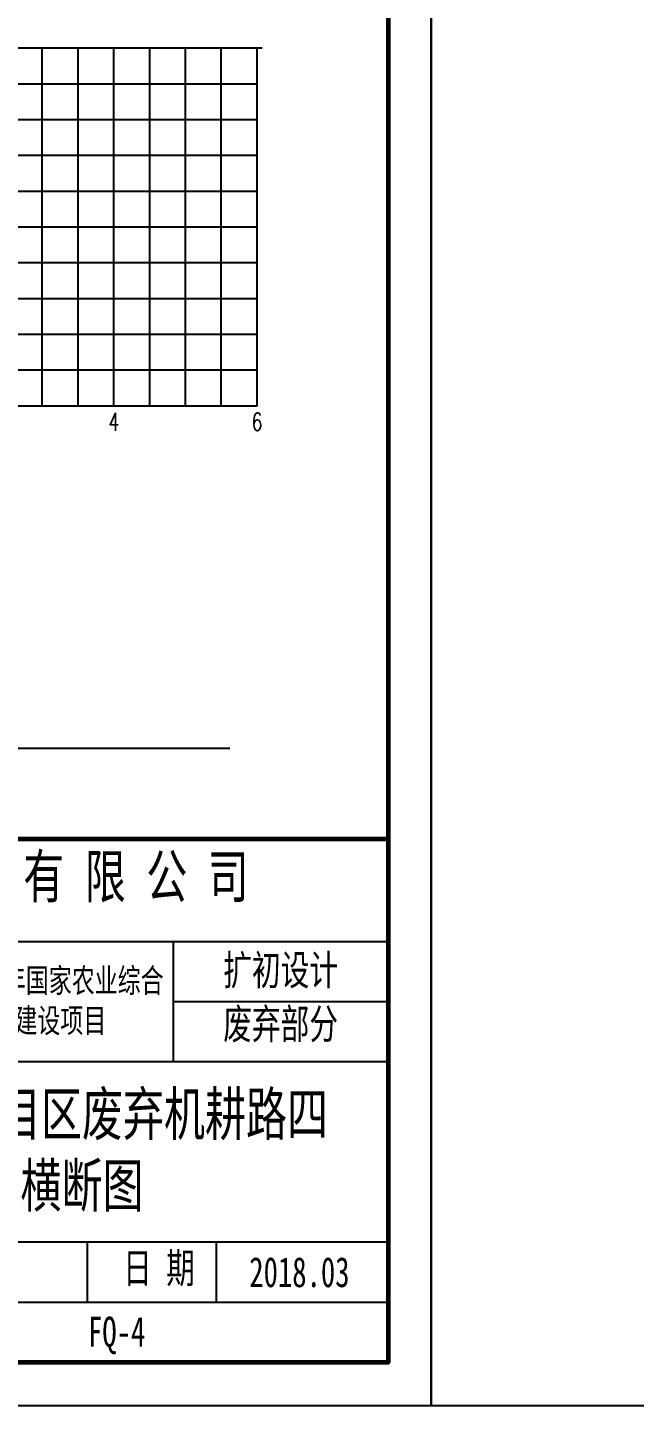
# Model space of a CAD drawing. Extents: x 695776 to 1250176, y 4443437 to 9025597.
# Drawn here: x 1042941 to 1051417, y 4538450 to 4557705 of the extents above; entities that cross this region are included whole.
import ezdxf
from ezdxf.enums import TextEntityAlignment as Align

# ---------------------------------------------------------------- set-up
doc = ezdxf.new("R2010")
doc.units = 0
doc.header["$LTSCALE"] = 0.5
doc.linetypes.add('ACAD_ISO07W100', pattern=[3.5, 0.5, -3])
for name, color, linetype in [('KEDU', 7, 'CONTINUOUS'), ('MIGE', 4, 'ACAD_ISO07W100'), ('MIGE1', 11, 'CONTINUOUS'), ('图框', 7, 'CONTINUOUS'), ('辅助线', 3, 'CONTINUOUS')]:
    doc.layers.add(name, color=color, linetype=linetype)
doc.styles.get("Standard").update_dxf_attribs({"font": 'rs.shx', "bigfont": 'hztxt.shx'})
doc.styles.add('仿宋', font='仿宋_GB2312.ttf', dxfattribs={"width": 0.7})

msp = doc.modelspace()

# ---------------------------------------------------------------- linework, layer by layer
at = {"layer": 'MIGE', "linetype": 'Continuous'}
for p, q in [((1043647.1577, 4552419.8741), (1043647.1577, 4557419.8741)), ((1044647.1577, 4552419.8741), (1044647.1577, 4557419.8741)), ((1045647.1577, 4552419.8741), (1045647.1577, 4557419.8741)), ((1034147.1577, 4556919.8741), (1046147.1577, 4556919.8741)), ((1034147.1577, 4555919.8741), (1046147.1577, 4555919.8741)), ((1034147.1577, 4554919.8741), (1046147.1577, 4554919.8741)), ((1034147.1577, 4553919.8741), (1046147.1577, 4553919.8741)), ((1034147.1577, 4552919.8741), (1046147.1577, 4552919.8741))]:
    msp.add_line(p, q, dxfattribs=at)
at = {"layer": 'MIGE1'}
for p, q in [((1034147.1577, 4557419.8741), (1046147.1577, 4557419.8741)), ((1043147.1577, 4552419.8741), (1043147.1577, 4557419.8741)), ((1044147.1577, 4552419.8741), (1044147.1577, 4557419.8741)), ((1045147.1577, 4552419.8741), (1045147.1577, 4557419.8741)), ((1046147.1577, 4552419.8741), (1046147.1577, 4557419.8741)), ((1034147.1577, 4556419.8741), (1046147.1577, 4556419.8741)), ((1034147.1577, 4555419.8741), (1046147.1577, 4555419.8741)), ((1034147.1577, 4554419.8741), (1046147.1577, 4554419.8741)), ((1034147.1577, 4553419.8741), (1046147.1577, 4553419.8741)), ((1034147.1577, 4552419.8741), (1046147.1577, 4552419.8741))]:
    msp.add_line(p, q, dxfattribs=at)
at = {"layer": '图框', "color": 7, "lineweight": 60}
msp.add_line((1033576.0335, 4546369.6142), (1047976.0335, 4546369.6142), dxfattribs=at)
at = {"layer": '图框', "color": 7}
for p, q in [((1047976.0335, 4544929.6142), (1033576.0335, 4544929.6142)), ((1044976.0335, 4544929.6142), (1044976.0335, 4543249.6142)), ((1044976.0361, 4544929.6147), (1044976.0361, 4543249.6147)), ((1047976.0335, 4544089.6142), (1044976.0335, 4544089.6142)), ((1047976.0361, 4544089.6147), (1044976.0361, 4544089.6147)), ((1047976.0335, 4543249.6142), (1033576.0335, 4543249.6142)), ((1047976.0335, 4540729.6142), (1033576.0335, 4540729.6142)), ((1047976.0361, 4540729.6147), (1033576.0361, 4540729.6147)), ((1043776.0335, 4540729.6142), (1043776.0335, 4539889.6142)), ((1043776.0361, 4540729.6147), (1043776.0361, 4539889.6147)), ((1045576.0335, 4540729.6142), (1045576.0335, 4539889.6142)), ((1045576.0361, 4540729.6147), (1045576.0361, 4539889.6147)), ((1047976.0335, 4539889.6142), (1033576.0335, 4539889.6142))]:
    msp.add_line(p, q, dxfattribs=at)
at = {"layer": '图框', "linetype": 'Continuous', "lineweight": -2, "flags": 128}
for points in [[(998176.0335, 4574089.6142), (998176.0335, 4538449.6142), (1048576.0335, 4538449.6142), (1048576.0335, 4574089.6142), (998176.0335, 4574089.6142)], [(1048576.0375, 4574089.6091), (1048576.0375, 4538449.6091), (1098976.0375, 4538449.6091), (1098976.0375, 4574089.6091), (1048576.0375, 4574089.6091)]]:
    msp.add_lwpolyline(points, dxfattribs=at)
at = {"layer": '图框', "linetype": 'Continuous', "lineweight": 60, "flags": 128}
msp.add_lwpolyline([(1001176.0335, 4573489.6142), (1047976.0335, 4573489.6142), (1047976.0335, 4539049.6142), (1001176.0335, 4539049.6142), (1001176.0335, 4573489.6142)], dxfattribs=at)
at = {"layer": '辅助线'}
for points in [[(1003762.4414, 4557419.8741), (1046217.783, 4557419.8741)], [(1003762.4414, 4547633.5904), (1045767.763, 4547633.5904)]]:
    msp.add_lwpolyline(points, dxfattribs=at)

# ---------------------------------------------------------------- texts
at = {"layer": 'KEDU', "width": 0.7}
for s, p in [('4', (1044147.1577, 4552069.8741)), ('6', (1046147.1577, 4552069.8741))]:
    msp.add_text(s, height=250, dxfattribs=at).set_placement(p, align=Align.CENTER)
at = {"layer": '图框', "linetype": 'Continuous', "style": '仿宋'}
for s, insert, char_height, width, attachment_point in [('\u3000内 蒙 古 恒 源 水 利 工 程 有 限 公 司', (1034581.4205, 4546143.3046), 600, 12975.456, 1), ('扩初设计', (1046476.0335, 4544509.6142), 420, 3000, 5), ('巴彦淖尔市前旗2018年国家农业综合开发高标准农田建设项目', (1042276.0335, 4544089.6142), 336, 5400, 5), ('废弃部分', (1046476.0335, 4543756.8942), 420, 3000, 5), ('新安镇项目区废弃机耕路四横断图', (1043700.8054, 4541989.6142), 600, 6975.259258, 5), ('日 期', (1044276.7675, 4540580.0981), 420, 1384.032427, 1), ('2018.03', (1046038.231, 4540523.3333), 420, 1384.032427, 1), ('FQ-4', (1043785.5699, 4539689.446), 420, 1384.032427, 1)]:
    msp.add_mtext(s, dxfattribs=dict(at, insert=insert, char_height=char_height, width=width, attachment_point=attachment_point))

doc.saveas('drawing.dxf')
